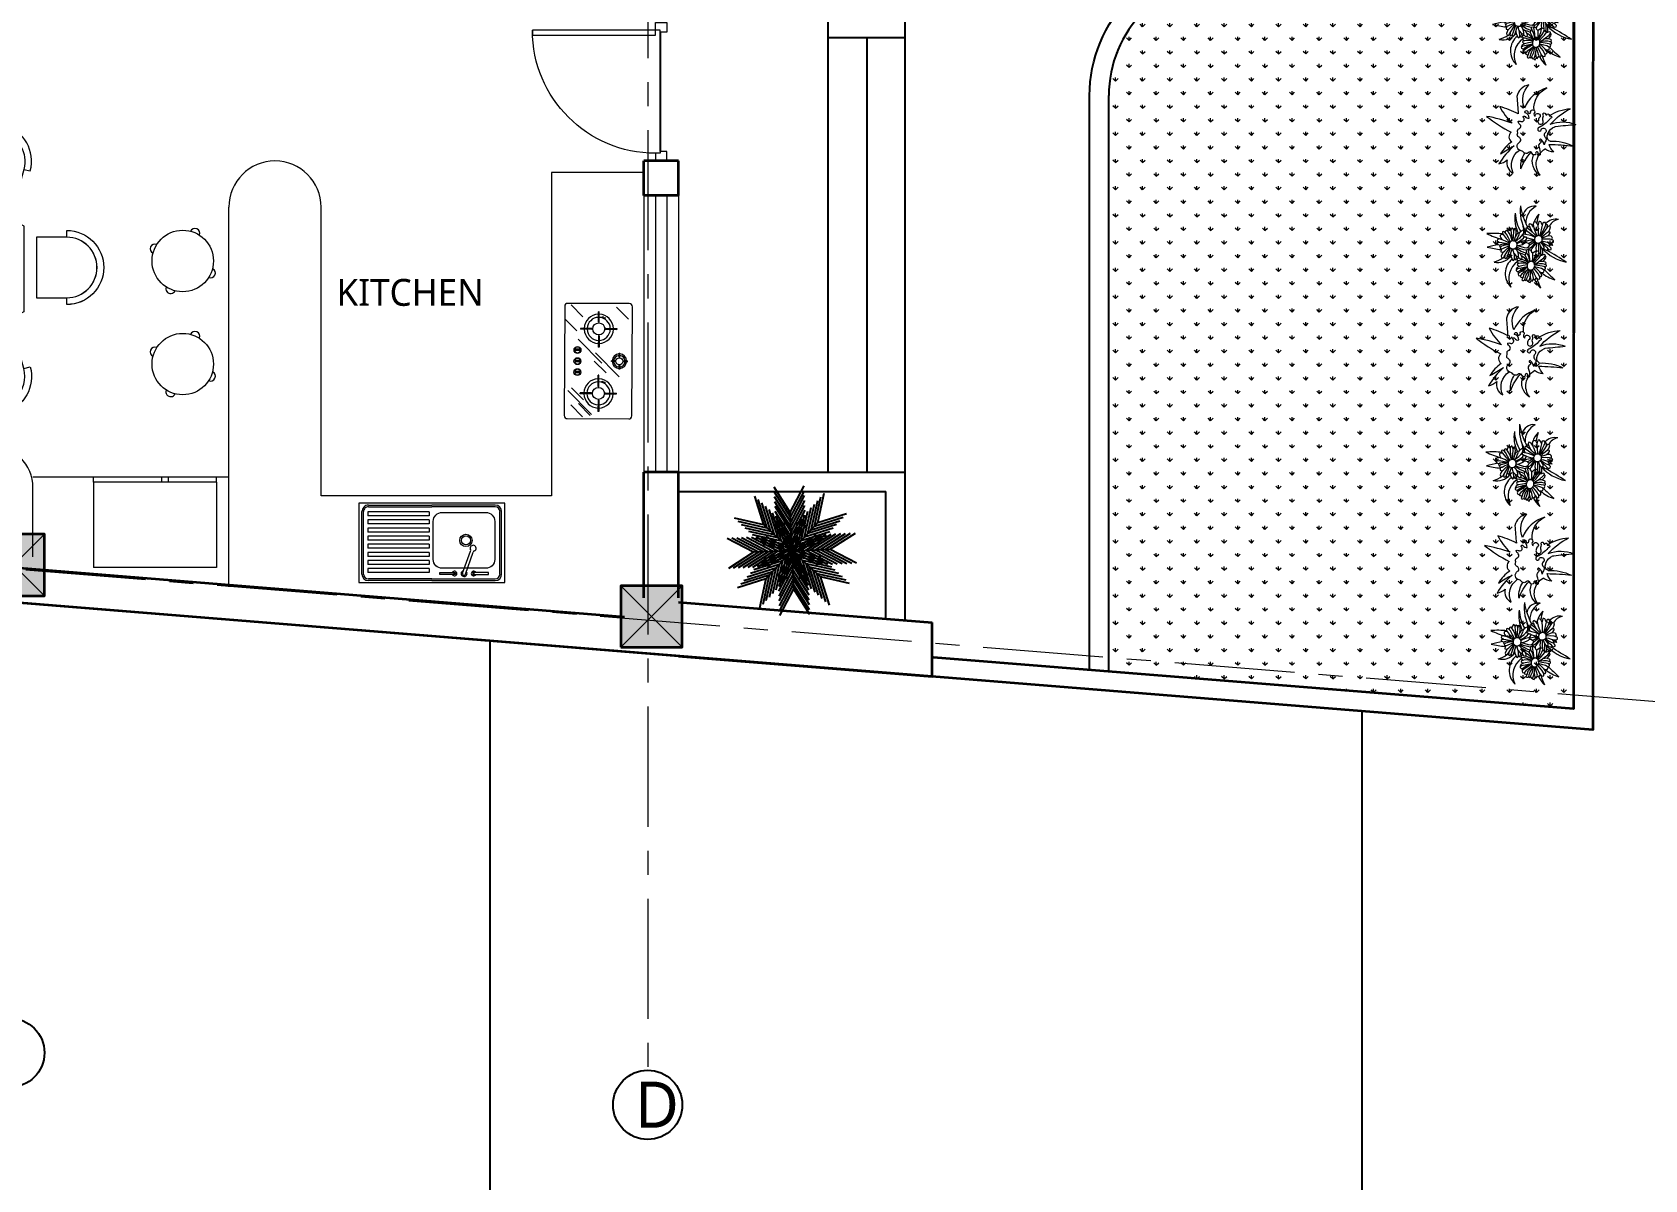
# Model space of a CAD drawing. Header units: inches. Extents: x 17146 to 31738, y -8920 to -2452.
# Drawn here: x 21432.7 to 21852.4, y -6892.7 to -6594 of the extents above; entities that cross this region are included whole.
import ezdxf

# ---------------------------------------------------------------- set-up
doc = ezdxf.new("R2010")
doc.units = ezdxf.units.IN
doc.header["$LTSCALE"] = 25
doc.header["$MEASUREMENT"] = 0
doc.linetypes.add('CENTER', pattern=[2, 1.25, -0.25, 0.25, -0.25])
doc.layers.get('Defpoints').update_dxf_attribs({"color": 251})
for name, color, linetype in [('ARBOL', 74, 'Continuous'), ('Text-external', 7, 'Continuous'), ('Text-internal', 7, 'Continuous')]:
    doc.layers.add(name, color=color, linetype=linetype)
for name, color, linetype, lineweight in [('Center line', 252, 'CENTER', 20), ('Column', 130, 'Continuous', 35), ('Dim-external', 151, 'Continuous', 9), ('Door-window', 40, 'Continuous', 15), ('Furniture', 125, 'Continuous', 20), ('Hatch', 253, 'Continuous', 13), ('plants', 105, 'Continuous', 18), ('sill', 30, 'Continuous', 20), ('Stairs', 134, 'Continuous', 25), ('Wall-Section', 6, 'Continuous', 35)]:
    doc.layers.add(name, color=color, linetype=linetype, lineweight=lineweight)
doc.styles.add('ATTR', font='romans.shx', dxfattribs={"width": 0.8, "height": 2.1})
doc.styles.add('caption 1in-8ft', font='trebuc.ttf', dxfattribs={"height": 12})
doc.styles.add('int text 1in-8ft', font='trebuc.ttf', dxfattribs={"height": 7})

# ---------------------------------------------------------------- blocks, each defined once
blk = doc.blocks.new('*U34')
at = {"lineweight": 20}
for points in [[(2, 1.5), (2, 33.5), (3.25, 33.47), (3.25, 1.5)], [(0, 1.5), (0, -1.5), (2.5, -1.5), (2.5, 0.25), (2, 0.25), (2, 1.5)], [(36, 1.5), (36, -1.5), (33.5, -1.5), (33.5, 0.25), (34, 0.25), (34, 1.5)]]:
    blk.add_lwpolyline(points, close=True, dxfattribs=at)
at = {"lineweight": 13}
blk.add_arc((2, 1.5), 32, 360, 90, dxfattribs=at)
at = {"layer": 'Defpoints'}
blk.add_line((2.5, 0.25), (33.5, 0.25), dxfattribs=at)
blk = doc.blocks.new('col')
at = {"layer": 'Hatch'}
h = blk.add_hatch(color=256, dxfattribs=at)
h.dxf.hatch_style = 1
h.paths.add_polyline_path([(-8, -8), (8, -8), (8, 8), (-8, 8)])
at = {"layer": 'Column'}
blk.add_lwpolyline([(-8, -8), (8, -8), (8, 8), (-8, 8)], close=True, dxfattribs=at)
at = {"layer": 'Dim-external'}
for p, q in [((-8, 8), (8, -8)), ((8, 8), (-8, -8))]:
    blk.add_line(p, q, dxfattribs=at)
blk = doc.blocks.new('gridd')
at = {"layer": 'Dim-external'}
for p in [(341, -298.16), (507, -311.55)]:
    blk.add_blockref('col', p, dxfattribs=at)
blk = doc.blocks.new('Cooking_Range Glass2')
for p, q in [((-14.04, -4.13), (-10.95, -1.03)), ((-2.16, -9.49), (4.03, -3.3)), ((0.1, -1.17), (-0.1, -1.17)), ((2.08, -3.21), (2.08, -3.41)), ((8.5, -4), (8.3, -4)), ((-5.72, -14.03), (0.48, -7.84)), ((0.1, -5.38), (-0.1, -5.38)), ((-0.03, -9.85), (3.06, -6.75)), ((-12.87, -8.61), (-12.87, -8.81)), ((-3.64, -8.61), (-3.64, -8.81)), ((3.64, -8.61), (3.64, -8.81)), ((7.7, -16.71), (13.9, -10.52)), ((11.02, -13.91), (14.12, -10.82)), ((13.07, -8.61), (13.07, -8.81)), ((-14.6, -15.96), (-11.5, -12.87)), ((-10.96, -17.54), (-7.87, -14.44)), ((6.99, -15.69), (10.09, -12.59)), ((8.5, -13.45), (8.3, -13.45)), ((11.45, -15.92), (14.55, -12.83))]:
    blk.add_line(p, q)
at = {"ltscale": 0.18}
for p, q in [((-8.5, -4), (-8.3, -4)), ((-8.5, -6.91), (-8.5, -4)), ((-8.3, -6.91), (-8.3, -4)), ((-1.09, -3.21), (-2.11, -3.21)), ((-2.11, -3.41), (-2.11, -3.21)), ((-1.09, -3.41), (-2.11, -3.41)), ((-0.1, -2.21), (-0.1, -1.17)), ((0.1, -2.21), (0.1, -1.17)), ((1.09, -3.21), (2.08, -3.21)), ((1.09, -3.41), (2.08, -3.41)), ((8.3, -6.91), (8.3, -4)), ((8.5, -6.91), (8.5, -4)), ((-0.1, -4.4), (-0.1, -5.38)), ((0.1, -4.4), (0.1, -5.38)), ((-10.19, -8.61), (-12.87, -8.61)), ((-10.19, -8.81), (-12.87, -8.81)), ((-8.5, -10.51), (-8.5, -13.45)), ((-8.3, -10.51), (-8.3, -13.45)), ((-6.6, -8.61), (-3.64, -8.61)), ((-6.6, -8.81), (-3.64, -8.81)), ((6.6, -8.61), (3.64, -8.61)), ((6.6, -8.81), (3.64, -8.81)), ((8.3, -10.51), (8.3, -13.45)), ((8.5, -10.51), (8.5, -13.45)), ((10.19, -8.61), (13.07, -8.61)), ((10.19, -8.81), (13.07, -8.81)), ((-8.5, -13.45), (-8.3, -13.45)), ((-3.05, -13.61), (-3.05, -14.84)), ((-2.73, -13.61), (-2.73, -14.84)), ((-0.12, -13.61), (-0.12, -14.84)), ((0.2, -13.61), (0.2, -14.84)), ((2.73, -13.61), (2.73, -14.84)), ((3.05, -13.61), (3.05, -14.84))]:
    blk.add_line(p, q, dxfattribs=at)
blk.add_lwpolyline([(-14.2, -17.6), (14.2, -17.6, 0.414214), (15, -16.8), (15, -0.8, 0.414214), (14.2, 0), (-14.2, 0, 0.414214), (-15, -0.8), (-15, -16.8, 0.414214)], format="xyb", close=True)
for centre in [(-1.16, -2.15), (-11.43, -7.67), (-11.21, -7.14), (5.36, -7.7), (5.58, -7.17)]:
    blk.add_circle(centre, 0.149)
for centre, radius in [((0, -3.31), 0.895), ((-8.4, -8.71), 1.56), ((8.4, -8.71), 1.56), ((-2.89, -14.22), 0.9), ((0.04, -14.22), 0.9), ((2.89, -14.22), 0.9)]:
    blk.add_circle(centre, radius, dxfattribs=at)
for centre, radius, start, end in [((0, -3.31), 1.89, 93.0255, 176.9745), ((0, -3.31), 1.89, 183.0255, 266.9745), ((0, -3.31), 1.49, 93.8363, 176.1637), ((0, -3.31), 1.49, 183.8363, 266.1637), ((-1.13, -3.31), 0.105, 287.6318, 72.3682), ((0, -2.2), 0.101, 187.9505, 352.0495), ((0, -3.31), 1.89, 3.0255, 86.9745), ((0, -3.31), 1.49, 3.8363, 86.1637), ((0, -3.31), 1.49, 273.8363, 356.1637), ((0, -3.31), 1.89, 273.0255, 356.9745), ((1.11, -3.31), 0.101, 97.2236, 262.7764), ((-8.4, -8.71), 3.8, 91.5918, 178.4082), ((-8.4, -8.71), 3, 91.9102, 178.0898), ((-8.4, -6.9), 0.101, 186.7354, 353.2646), ((-8.4, -8.71), 3, 1.9102, 88.0898), ((-8.4, -8.71), 3.8, 1.5918, 88.4082), ((0, -4.4), 0.1, 358.3317, 181.6683), ((8.4, -8.71), 3.8, 91.5918, 178.4082), ((8.4, -8.71), 3, 91.9102, 178.0898), ((8.4, -6.91), 0.1, 183.9579, 356.0421), ((8.4, -8.71), 3.8, 1.5918, 88.4082), ((8.4, -8.71), 3, 1.9102, 88.0898), ((-8.4, -8.71), 3.8, 181.5918, 268.4082), ((-8.4, -8.71), 3, 181.9102, 268.0898), ((-10.23, -8.71), 0.106, 288.751, 71.249), ((-8.4, -8.71), 3, 271.9102, 358.0898), ((-8.4, -8.71), 3.8, 271.5918, 358.4082), ((-6.56, -8.71), 0.107, 110.5507, 249.4493), ((8.4, -8.71), 3.8, 181.5918, 268.4082), ((8.4, -8.71), 3, 181.9102, 268.0898), ((6.57, -8.71), 0.105, 288.412, 71.588), ((8.4, -10.54), 0.105, 17.9418, 162.0582), ((8.4, -8.71), 3, 271.9102, 358.0898), ((8.4, -8.71), 3.8, 271.5918, 358.4082), ((10.22, -8.71), 0.103, 104.2945, 255.7055), ((-2.89, -14.22), 0.74, 111.3237, 248.6763), ((-3.13, -13.61), 0.08, 0, 111.3237), ((-3.13, -14.84), 0.08, 248.6763, 0), ((-2.65, -13.61), 0.08, 68.6763, 180), ((-2.65, -14.84), 0.08, 180, 291.3237), ((-2.89, -14.22), 0.74, 291.3237, 68.6763), ((0.04, -14.22), 0.74, 111.3237, 248.6763), ((-0.2, -13.61), 0.08, 0, 111.3237), ((-0.2, -14.84), 0.08, 248.6763, 0), ((0.28, -13.61), 0.08, 68.6763, 180), ((0.28, -14.84), 0.08, 180, 291.3237), ((0.04, -14.22), 0.74, 291.3237, 68.6763), ((2.89, -14.22), 0.74, 111.3237, 248.6763), ((2.65, -13.61), 0.08, 0, 111.3237), ((2.65, -14.84), 0.08, 248.6763, 0), ((3.13, -13.61), 0.08, 68.6763, 180), ((3.13, -14.84), 0.08, 180, 291.3237), ((2.89, -14.22), 0.74, 291.3237, 68.6763)]:
    blk.add_arc(centre, radius, start, end, dxfattribs=at)
blk.add_arc((-8.4, -10.55), 0.108, 21.7885, 158.2115)
blk = doc.blocks.new('36 REFRIG.')
for p, q in [((-180, -250), (-180, 0)), ((-180, 0), (180, 0)), ((180, -250), (180, 0)), ((-180, -250), (180, -250)), ((-180, -250), (-180, -265)), ((-180, -265), (-40, -265)), ((-40, -250), (-40, -265)), ((-20, -250), (-20, -265)), ((-20, -265), (180, -265)), ((180, -250), (180, -265))]:
    blk.add_line(p, q)
blk = doc.blocks.new('Bar Stool 2')
blk.add_circle((0, 0), 8)
for centre, start, end in [((0.00382, 7.89663), 0, 180), ((-7.89663, 0.00381), 90, 270), ((7.89663, -0.00382), 270, 90), ((-0.00382, -7.89663), 180, 0.000005)]:
    blk.add_arc(centre, 1.25, start, end)
at = {"style": 'ATTR', "width": 0.8, "flags": 9}
blk.add_attdef('ESTCODE', (0, 0), '', height=0.00366, dxfattribs=at)
blk = doc.blocks.new('Sink_Single bowl with drain board')
for p, q in [((-19, 0), (-19, -20.69)), ((19, 0), (-19, 0)), ((19, -20.69), (19, 0)), ((-18.18, -2.22), (-18.18, -18.47)), ((-17.75, -2.22), (-17.75, -18.47)), ((0, -0.53), (-16.49, -0.53)), ((0, -0.95), (-16.49, -0.95)), ((-8.8, -2.21), (-10.78, -7.92)), ((-7.99, -2.5), (-10.12, -8.15)), ((0, -0.53), (16.49, -0.53)), ((0, -0.95), (16.49, -0.95)), ((0.72, -2.59), (16.68, -2.59)), ((0.72, -3.65), (0.72, -2.59)), ((0.72, -3.65), (16.68, -3.65)), ((16.68, -3.65), (16.68, -2.59)), ((17.75, -2.22), (17.75, -18.47)), ((18.18, -2.22), (18.18, -18.47)), ((0.72, -4.71), (16.68, -4.71)), ((0.72, -5.76), (0.72, -4.71)), ((0.72, -5.76), (16.68, -5.76)), ((0.72, -6.82), (16.68, -6.82)), ((0.72, -7.87), (0.72, -6.82)), ((0.72, -7.87), (16.68, -7.87)), ((16.68, -5.76), (16.68, -4.71)), ((16.68, -7.87), (16.68, -6.82)), ((0.72, -8.93), (16.68, -8.93)), ((0.72, -9.98), (0.72, -8.93)), ((0.72, -9.98), (16.68, -9.98)), ((0.72, -11.04), (16.68, -11.04)), ((0.72, -12.09), (0.72, -11.04)), ((0.72, -12.09), (16.68, -12.09)), ((16.68, -9.98), (16.68, -8.93)), ((16.68, -12.09), (16.68, -11.04)), ((0.72, -13.15), (16.68, -13.15)), ((0.72, -14.21), (0.72, -13.15)), ((0.72, -14.21), (16.68, -14.21)), ((0.72, -15.26), (16.68, -15.26)), ((0.72, -16.32), (0.72, -15.26)), ((0.72, -16.32), (16.68, -16.32)), ((16.68, -14.21), (16.68, -13.15)), ((16.68, -16.32), (16.68, -15.26)), ((-19, -20.69), (19, -20.69)), ((-16.49, -19.74), (0, -19.74)), ((-16.49, -20.16), (0, -20.16)), ((16.49, -19.74), (0, -19.74)), ((16.49, -20.16), (0, -20.16)), ((0.72, -18.43), (0.72, -17.37)), ((0.72, -17.37), (16.68, -17.37)), ((0.72, -18.43), (16.68, -18.43)), ((16.68, -18.43), (16.68, -17.37))]:
    blk.add_line(p, q)
blk.add_lwpolyline([(-14.07, -3.72), (-2.72, -3.72, -0.414214), (-0.4, -6.04), (-0.4, -15.93, -0.414214), (-2.72, -18.25), (-14.07, -18.25, -0.414214), (-16.4, -15.93), (-16.4, -6.04, -0.414214)], format="xyb", close=True)
for points in [[(-10.68, -2.11), (-14.72, -2.11), (-14.72, -2.6), (-10.68, -2.6)], [(-6.12, -2.11), (-2.08, -2.11), (-2.08, -2.6), (-6.12, -2.6)]]:
    blk.add_lwpolyline(points, close=True)
for centre, radius in [((-10.89, -2.36), 0.0942), ((-5.9, -2.36), 0.0942), ((-8.9, -10.99), 1.6), ((-8.9, -10.99), 1.16)]:
    blk.add_circle(centre, radius)
for centre, radius, start, end in [((-16.49, -2.22), 1.69, 90, 180), ((-16.49, -2.22), 1.27, 90, 180), ((-10.89, -2.36), 0.622, 203.3286, 156.6714), ((-8.4, -2.36), 0.768, 284.162, 216.0504), ((-8.4, -2.36), 0.43, 340.1062, 160.1062), ((-5.9, -2.36), 0.622, 23.3286, 336.6714), ((16.49, -2.22), 1.69, 0, 90), ((16.49, -2.22), 1.27, 0, 90), ((-10.78, -8.96), 0.762, 114.2391, 26.9345), ((-11.32, -7.74), 0.576, 294.2391, 340.8889), ((-9.58, -8.35), 0.576, 159.3234, 206.9345), ((-16.49, -18.47), 1.69, 180, 270), ((-16.49, -18.47), 1.27, 180, 270), ((16.49, -18.47), 1.69, 270, 0), ((16.49, -18.47), 1.27, 270, 0)]:
    blk.add_arc(centre, radius, start, end)
blk = doc.blocks.new('8 Person Rec 02')
for p, q in [((298, 2221), (-316, 2221)), ((-292, 527), (274, 527))]:
    blk.add_line(p, q)
for points in [[(200, 2498), (245, 2498, 1), (-245, 2498), (-200, 2498)], [(-665, 2254), (-651, 2297, 1), (-798, 1830), (-785, 1872)], [(646, 2254), (633, 2297, -1), (780, 1830), (766, 1872)], [(-805, 1577), (-805, 1621, 1), (-805, 1132), (-805, 1176)], [(787, 1577), (787, 1621, -1), (787, 1132), (787, 1176)], [(-668, 529), (-656, 486, -1), (-786, 958), (-774, 915)], [(649, 529), (638, 486, 1), (768, 958), (756, 915)], [(200, 245), (245, 245, -1), (-245, 245), (-200, 245)]]:
    blk.add_lwpolyline(points, format="xyb")
for points in [[(-200, 2498, -1), (200, 2498), (200, 2298), (-200, 2298)], [(-665, 2254, 1), (-785, 1872), (-594, 1812), (-474, 2194)], [(646, 2254, -1), (766, 1872), (575, 1812), (455, 2194)], [(-805, 1176), (-605, 1176), (-605, 1577), (-805, 1577, 1)], [(787, 1176), (587, 1176), (587, 1577), (787, 1577, -1)], [(-668, 529), (-475, 582), (-581, 968), (-774, 915, 1)], [(649, 529), (456, 582), (563, 968), (756, 915, -1)], [(-200, 245, 1), (200, 245), (200, 445), (-200, 445)]]:
    blk.add_lwpolyline(points, format="xyb", close=True)
for centre, start, end in [((1543, 1400), 156.1737, 205.4598), ((-1561, 1400), 334.5402, 23.8263)]:
    blk.add_arc(centre, 2032, start, end)
blk = doc.blocks.new('grid')
at = {"layer": 'Center line'}
for p, q in [((506, 115), (506, -429.63)), ((774, -334.17), (-175, -257.62))]:
    blk.add_line(p, q, dxfattribs=at)
at = {"layer": 'Text-external'}
for centre in [(340, -425.08), (506, -438.63)]:
    blk.add_circle(centre, 9, dxfattribs=at)
at = {"layer": 'Text-external', "insert": (502.71, -432.61), "char_height": 12, "width": 130.1671, "attachment_point": 1, "style": 'caption 1in-8ft'}
blk.add_mtext('D', dxfattribs=at)
blk = doc.blocks.new('iuhuiff')
at = {"layer": 'ARBOL', "color": 60}
for p, q in [((6020.29, -6224.88, 1654.08), (6016.11, -6218.3, 1654.08)), ((6013.38, -6228.09, 1654.08), (6011.04, -6220.65, 1654.08)), ((6014.31, -6228.95, 1654.08), (6011.98, -6221.51, 1654.08)), ((6015.24, -6229.8, 1654.08), (6012.91, -6222.37, 1654.08)), ((6016.17, -6230.66, 1654.08), (6013.84, -6223.22, 1654.08)), ((6020.35, -6226.14, 1654.08), (6016.17, -6219.56, 1654.08)), ((6020.4, -6227.41, 1654.08), (6016.22, -6220.83, 1654.08)), ((6020.45, -6228.67, 1654.08), (6016.27, -6222.09, 1654.08)), ((6020.5, -6229.94, 1654.08), (6016.33, -6223.36, 1654.08)), ((6013.38, -6228.09, 1654.08), (6005.77, -6226.39, 1654.08)), ((6014.31, -6228.95, 1654.08), (6006.7, -6227.25, 1654.08)), ((6017.11, -6231.52, 1654.08), (6014.77, -6224.08, 1654.08)), ((6010.76, -6235.25, 1654.08), (6003.85, -6231.64, 1654.08)), ((6012.02, -6235.2, 1654.08), (6005.11, -6231.59, 1654.08)), ((6013.29, -6235.14, 1654.08), (6006.38, -6231.53, 1654.08)), ((6015.24, -6229.8, 1654.08), (6007.63, -6228.1, 1654.08)), ((6014.55, -6235.09, 1654.08), (6007.64, -6231.48, 1654.08)), ((6016.17, -6230.66, 1654.08), (6008.57, -6228.96, 1654.08)), ((6015.82, -6235.04, 1654.08), (6008.91, -6231.43, 1654.08)), ((6017.11, -6231.52, 1654.08), (6009.5, -6229.82, 1654.08)), ((6018.04, -6232.37, 1654.08), (6010.43, -6230.67, 1654.08)), ((6010.76, -6235.25, 1654.08), (6004.18, -6239.43, 1654.08)), ((6012.02, -6235.2, 1654.08), (6005.44, -6239.37, 1654.08)), ((6013.29, -6235.14, 1654.08), (6006.71, -6239.32, 1654.08))]:
    blk.add_line(p, q, dxfattribs=at)
at = {"layer": 'ARBOL', "color": 62}
for p, q in [((6020.29, -6224.88, 1654.08), (6023.9, -6217.97, 1654.08)), ((6020.35, -6226.14, 1654.08), (6023.96, -6219.23, 1654.08)), ((6020.4, -6227.41, 1654.08), (6024.01, -6220.5, 1654.08)), ((6020.45, -6228.67, 1654.08), (6024.06, -6221.77, 1654.08)), ((6020.5, -6229.94, 1654.08), (6024.11, -6223.03, 1654.08)), ((6024.88, -6230.29, 1654.08), (6026.58, -6222.69, 1654.08)), ((6025.74, -6229.36, 1654.08), (6027.44, -6221.75, 1654.08)), ((6026.6, -6228.43, 1654.08), (6028.29, -6220.82, 1654.08)), ((6027.45, -6227.5, 1654.08), (6029.15, -6219.89, 1654.08)), ((6018.04, -6232.37, 1654.08), (6015.71, -6224.94, 1654.08)), ((6020.56, -6231.2, 1654.08), (6016.38, -6224.62, 1654.08)), ((6020.61, -6232.47, 1654.08), (6016.43, -6225.89, 1654.08)), ((6020.66, -6233.73, 1654.08), (6016.49, -6227.15, 1654.08)), ((6018.97, -6233.23, 1654.08), (6016.64, -6225.79, 1654.08)), ((6019.9, -6234.09, 1654.08), (6017.57, -6226.65, 1654.08)), ((6020.83, -6234.94, 1654.08), (6018.5, -6227.51, 1654.08)), ((6020.56, -6231.2, 1654.08), (6024.17, -6224.3, 1654.08)), ((6020.6, -6234.95, 1654.08), (6022.3, -6227.35, 1654.08)), ((6020.61, -6232.47, 1654.08), (6024.22, -6225.56, 1654.08)), ((6022.31, -6233.09, 1654.08), (6024.01, -6225.48, 1654.08)), ((6023.17, -6232.16, 1654.08), (6024.87, -6224.55, 1654.08)), ((6024.02, -6231.23, 1654.08), (6025.72, -6223.62, 1654.08)), ((6017.08, -6234.98, 1654.08), (6010.18, -6231.37, 1654.08)), ((6018.97, -6233.23, 1654.08), (6011.36, -6231.53, 1654.08)), ((6018.35, -6234.93, 1654.08), (6011.44, -6231.32, 1654.08)), ((6019.61, -6234.88, 1654.08), (6012.71, -6231.27, 1654.08)), ((6020.88, -6234.82, 1654.08), (6013.97, -6231.21, 1654.08)), ((6020.72, -6235, 1654.08), (6016.54, -6228.42, 1654.08)), ((6014.55, -6235.09, 1654.08), (6007.97, -6239.27, 1654.08)), ((6015.82, -6235.04, 1654.08), (6009.24, -6239.21, 1654.08)), ((6017.08, -6234.98, 1654.08), (6010.5, -6239.16, 1654.08)), ((6018.35, -6234.93, 1654.08), (6011.77, -6239.11, 1654.08)), ((6019.9, -6234.09, 1654.08), (6012.3, -6232.39, 1654.08)), ((6019.97, -6235.64, 1654.08), (6012.53, -6237.97, 1654.08)), ((6019.61, -6234.88, 1654.08), (6013.03, -6239.05, 1654.08)), ((6020.83, -6234.94, 1654.08), (6013.23, -6233.25, 1654.08)), ((6020.82, -6234.71, 1654.08), (6013.39, -6237.04, 1654.08)), ((6016.54, -6239.37, 1654.08), (6009.1, -6241.7, 1654.08)), ((6017.4, -6238.44, 1654.08), (6009.96, -6240.77, 1654.08)), ((6018.25, -6237.5, 1654.08), (6010.82, -6239.84, 1654.08)), ((6019.11, -6236.57, 1654.08), (6011.67, -6238.9, 1654.08)), ((6013.97, -6242.16, 1654.08), (6006.53, -6244.5, 1654.08)), ((6014.83, -6241.23, 1654.08), (6007.39, -6243.56, 1654.08)), ((6015.68, -6240.3, 1654.08), (6008.24, -6242.63, 1654.08))]:
    blk.add_line(p, q, dxfattribs=at)
at = {"layer": 'ARBOL', "color": 32}
for q in [(6020.29, -6224.88, 1654.08), (6027.45, -6227.5, 1654.08), (6013.38, -6228.09, 1654.08), (6010.76, -6235.25, 1654.08), (6013.97, -6242.16, 1654.08), (6030.66, -6234.41, 1654.08), (6021.13, -6244.78, 1654.08), (6028.04, -6241.57, 1654.08)]:
    blk.add_line((6020.71, -6234.83, 1654.08), q, dxfattribs=at)
at = {"layer": 'ARBOL', "color": 64}
for p, q in [((6020.66, -6233.73, 1654.08), (6024.27, -6226.83, 1654.08)), ((6021.45, -6234.02, 1654.08), (6023.15, -6226.42, 1654.08)), ((6025.74, -6229.36, 1654.08), (6033.18, -6227.03, 1654.08)), ((6026.6, -6228.43, 1654.08), (6034.03, -6226.1, 1654.08)), ((6027.45, -6227.5, 1654.08), (6034.89, -6225.17, 1654.08)), ((6020.54, -6234.84, 1654.08), (6027.12, -6230.66, 1654.08)), ((6020.72, -6235, 1654.08), (6024.33, -6228.09, 1654.08)), ((6021.45, -6234.02, 1654.08), (6028.89, -6231.69, 1654.08)), ((6021.81, -6234.78, 1654.08), (6028.39, -6230.61, 1654.08)), ((6022.31, -6233.09, 1654.08), (6029.75, -6230.76, 1654.08)), ((6023.07, -6234.73, 1654.08), (6029.65, -6230.55, 1654.08)), ((6023.17, -6232.16, 1654.08), (6030.6, -6229.83, 1654.08)), ((6024.02, -6231.23, 1654.08), (6031.46, -6228.89, 1654.08)), ((6024.88, -6230.29, 1654.08), (6032.32, -6227.96, 1654.08)), ((6020.88, -6234.82, 1654.08), (6014.3, -6239, 1654.08)), ((6020.7, -6234.66, 1654.08), (6017.09, -6241.57, 1654.08)), ((6020.76, -6235.93, 1654.08), (6017.15, -6242.84, 1654.08)), ((6019.97, -6235.64, 1654.08), (6018.27, -6243.25, 1654.08)), ((6020.82, -6234.71, 1654.08), (6019.12, -6242.31, 1654.08)), ((6020.6, -6234.95, 1654.08), (6028.03, -6232.62, 1654.08)), ((6020.76, -6235.93, 1654.08), (6024.93, -6242.51, 1654.08)), ((6016.54, -6239.37, 1654.08), (6014.84, -6246.97, 1654.08)), ((6017.4, -6238.44, 1654.08), (6015.7, -6246.04, 1654.08)), ((6018.25, -6237.5, 1654.08), (6016.55, -6245.11, 1654.08)), ((6020.81, -6237.19, 1654.08), (6017.2, -6244.1, 1654.08)), ((6020.86, -6238.46, 1654.08), (6017.25, -6245.37, 1654.08)), ((6020.92, -6239.72, 1654.08), (6017.31, -6246.63, 1654.08)), ((6019.11, -6236.57, 1654.08), (6017.41, -6244.18, 1654.08)), ((6013.97, -6242.16, 1654.08), (6012.27, -6249.77, 1654.08)), ((6014.83, -6241.23, 1654.08), (6013.13, -6248.84, 1654.08)), ((6015.68, -6240.3, 1654.08), (6013.98, -6247.91, 1654.08)), ((6020.97, -6240.99, 1654.08), (6017.36, -6247.9, 1654.08)), ((6021.02, -6242.25, 1654.08), (6017.41, -6249.16, 1654.08)), ((6021.08, -6243.52, 1654.08), (6017.47, -6250.43, 1654.08)), ((6021.13, -6244.78, 1654.08), (6017.52, -6251.69, 1654.08))]:
    blk.add_line(p, q, dxfattribs=at)
at = {"layer": 'ARBOL', "color": 68}
for p, q in [((6024.34, -6234.68, 1654.08), (6030.92, -6230.5, 1654.08)), ((6025.6, -6234.63, 1654.08), (6032.18, -6230.45, 1654.08)), ((6026.87, -6234.57, 1654.08), (6033.45, -6230.39, 1654.08)), ((6028.13, -6234.52, 1654.08), (6034.71, -6230.34, 1654.08)), ((6029.4, -6234.47, 1654.08), (6035.98, -6230.29, 1654.08)), ((6030.66, -6234.41, 1654.08), (6037.24, -6230.24, 1654.08)), ((6023.07, -6234.73, 1654.08), (6029.98, -6238.34, 1654.08)), ((6024.34, -6234.68, 1654.08), (6031.25, -6238.29, 1654.08)), ((6025.6, -6234.63, 1654.08), (6032.51, -6238.24, 1654.08)), ((6026.87, -6234.57, 1654.08), (6033.78, -6238.18, 1654.08)), ((6028.13, -6234.52, 1654.08), (6035.04, -6238.13, 1654.08)), ((6029.4, -6234.47, 1654.08), (6036.31, -6238.08, 1654.08)), ((6030.66, -6234.41, 1654.08), (6037.57, -6238.02, 1654.08)), ((6022.45, -6236.43, 1654.08), (6030.06, -6238.13, 1654.08)), ((6023.38, -6237.29, 1654.08), (6025.71, -6244.73, 1654.08)), ((6023.38, -6237.29, 1654.08), (6030.99, -6238.99, 1654.08)), ((6024.32, -6238.14, 1654.08), (6026.65, -6245.58, 1654.08)), ((6024.32, -6238.14, 1654.08), (6031.92, -6239.84, 1654.08)), ((6025.25, -6239, 1654.08), (6032.85, -6240.7, 1654.08)), ((6025.25, -6239, 1654.08), (6027.58, -6246.44, 1654.08)), ((6026.18, -6239.86, 1654.08), (6033.79, -6241.56, 1654.08)), ((6026.18, -6239.86, 1654.08), (6028.51, -6247.3, 1654.08)), ((6027.11, -6240.72, 1654.08), (6034.72, -6242.42, 1654.08)), ((6027.11, -6240.72, 1654.08), (6029.44, -6248.15, 1654.08)), ((6028.04, -6241.57, 1654.08), (6035.65, -6243.27, 1654.08)), ((6028.04, -6241.57, 1654.08), (6030.38, -6249.01, 1654.08))]:
    blk.add_line(p, q, dxfattribs=at)
at = {"layer": 'ARBOL', "color": 66}
for p, q in [((6020.54, -6234.84, 1654.08), (6027.45, -6238.45, 1654.08)), ((6020.59, -6234.72, 1654.08), (6022.92, -6242.15, 1654.08)), ((6020.59, -6234.72, 1654.08), (6028.19, -6236.42, 1654.08)), ((6020.7, -6234.66, 1654.08), (6024.88, -6241.24, 1654.08)), ((6021.52, -6235.57, 1654.08), (6023.85, -6243.01, 1654.08)), ((6021.52, -6235.57, 1654.08), (6029.13, -6237.27, 1654.08)), ((6021.81, -6234.78, 1654.08), (6028.71, -6238.39, 1654.08)), ((6020.81, -6237.19, 1654.08), (6024.99, -6243.77, 1654.08)), ((6020.86, -6238.46, 1654.08), (6025.04, -6245.04, 1654.08)), ((6020.92, -6239.72, 1654.08), (6025.09, -6246.3, 1654.08)), ((6022.45, -6236.43, 1654.08), (6024.78, -6243.87, 1654.08)), ((6020.97, -6240.99, 1654.08), (6025.15, -6247.57, 1654.08)), ((6021.02, -6242.25, 1654.08), (6025.2, -6248.83, 1654.08)), ((6021.08, -6243.52, 1654.08), (6025.25, -6250.1, 1654.08)), ((6021.13, -6244.78, 1654.08), (6025.31, -6251.36, 1654.08))]:
    blk.add_line(p, q, dxfattribs=at)
blk = doc.blocks.new('D00133C')
at = {"color": 240}
for points in [[(-0.117, 0.251), (-0.138, 0.253), (-0.148, 0.244), (-0.144, 0.228), (-0.111, 0.216), (-0.019, 0.193)], [(-0.133, 0.224), (-0.143, 0.218), (-0.147, 0.208)], [(-0.076, 0.275), (-0.104, 0.288), (-0.126, 0.294), (-0.138, 0.289), (-0.143, 0.277), (-0.14, 0.265), (-0.126, 0.256), (-0.048, 0.217), (-0.015, 0.198)], [(-0.142, 0.202), (-0.139, 0.2), (-0.128, 0.194), (-0.028, 0.17)], [(-0.035, 0.288), (-0.046, 0.301), (-0.073, 0.3), (-0.076, 0.287), (-0.078, 0.277), (-0.059, 0.257), (-0.003, 0.207)], [(0.017, 0.212), (0.007, 0.257), (-0.007, 0.298), (-0.021, 0.311), (-0.03, 0.313), (-0.037, 0.299), (-0.033, 0.281), (-0.02, 0.259), (0.005, 0.21)], [(0.024, 0.212), (0.02, 0.268), (0.012, 0.298), (0.008, 0.311), (-0.005, 0.324), (-0.013, 0.319), (-0.017, 0.309), (-0.017, 0.308)], [(0.025, 0.212), (0.035, 0.321), (0.03, 0.342), (0.022, 0.353), (0.014, 0.353), (0.011, 0.344), (0.002, 0.317)], [(0.035, 0.21), (0.057, 0.257), (0.069, 0.298), (0.076, 0.326), (0.074, 0.341), (0.066, 0.353), (0.051, 0.356), (0.042, 0.34), (0.033, 0.329)], [(0.054, 0.197), (0.098, 0.226), (0.14, 0.254), (0.163, 0.277), (0.167, 0.29), (0.161, 0.302), (0.144, 0.301), (0.13, 0.29), (0.088, 0.251), (0.046, 0.204)], [(0.065, 0.179), (0.12, 0.201), (0.152, 0.223), (0.182, 0.246), (0.183, 0.261), (0.174, 0.268), (0.154, 0.268)], [(0.066, 0.175), (0.107, 0.185), (0.153, 0.196), (0.194, 0.202), (0.211, 0.207), (0.217, 0.226), (0.209, 0.229), (0.194, 0.237), (0.172, 0.238)], [(0.067, 0.166), (0.122, 0.168), (0.178, 0.169), (0.205, 0.175), (0.216, 0.187), (0.213, 0.196), (0.198, 0.203)], [(0.127, 0.287), (0.129, 0.297), (0.128, 0.315), (0.119, 0.324), (0.104, 0.324), (0.089, 0.315), (0.07, 0.302)], [(-0.248, -0.038), (-0.277, -0.015), (-0.304, 0), (-0.32, 0.011), (-0.348, 0.016), (-0.382, 0.026), (-0.387, 0.016), (-0.386, 0.004), (-0.379, -0.005)], [(-0.246, -0.036), (-0.287, 0.004), (-0.312, 0.033), (-0.338, 0.051), (-0.349, 0.044), (-0.352, 0.028), (-0.354, 0.018)], [(-0.231, -0.025), (-0.25, 0), (-0.282, 0.041), (-0.306, 0.072), (-0.32, 0.076), (-0.335, 0.069), (-0.338, 0.055), (-0.336, 0.05)], [(-0.225, -0.023), (-0.249, 0.024), (-0.279, 0.061), (-0.294, 0.08), (-0.305, 0.077), (-0.309, 0.072)], [(-0.223, -0.023), (-0.239, 0.029), (-0.258, 0.087), (-0.272, 0.105), (-0.282, 0.103), (-0.288, 0.084), (-0.29, 0.075)], [(-0.2, -0.022), (-0.213, 0.024), (-0.226, 0.073), (-0.245, 0.099), (-0.261, 0.103), (-0.267, 0.099)], [(-0.187, -0.025), (-0.183, 0.017), (-0.185, 0.056), (-0.193, 0.081), (-0.2, 0.092), (-0.209, 0.095), (-0.218, 0.089), (-0.225, 0.069)], [(-0.186, -0.026), (-0.173, 0.014), (-0.165, 0.046), (-0.159, 0.074), (-0.164, 0.093), (-0.173, 0.096), (-0.181, 0.09), (-0.191, 0.074)], [(-0.174, -0.032), (-0.154, 0.002), (-0.144, 0.035), (-0.139, 0.051)], [(-0.17, -0.035), (-0.148, -0.012), (-0.122, 0.016), (-0.105, 0.049), (-0.105, 0.052)], [(-0.084, 0.02), (-0.09, 0.016), (-0.128, -0.009), (-0.17, -0.035)], [(-0.148, 0.105), (-0.151, 0.103), (-0.163, 0.091)], [(-0.093, 0.185), (-0.116, 0.179), (-0.141, 0.164), (-0.155, 0.155), (-0.162, 0.143), (-0.156, 0.135), (-0.13, 0.134), (-0.095, 0.14), (-0.045, 0.158), (-0.028, 0.167)], [(-0.128, 0.135), (-0.149, 0.124), (-0.154, 0.113), (-0.146, 0.104), (-0.131, 0.106), (-0.106, 0.115)], [(-0.131, 0.078), (-0.133, 0.095), (-0.142, 0.104)], [(-0.131, 0.078), (-0.139, 0.067), (-0.14, 0.052), (-0.122, 0.045), (-0.106, 0.051), (-0.067, 0.078)], [(-0.108, 0.094), (-0.118, 0.091), (-0.131, 0.08)], [(-0.082, 0.145), (-0.104, 0.12), (-0.111, 0.104), (-0.107, 0.089), (-0.092, 0.091), (-0.066, 0.099), (-0.039, 0.116), (-0.02, 0.139)], [(-0.054, 0.107), (-0.066, 0.083), (-0.074, 0.053), (-0.085, 0.017), (-0.078, 0.007), (-0.061, 0.012)], [(-0.01, 0.128), (-0.028, 0.096), (-0.044, 0.064), (-0.055, 0.034), (-0.062, 0.009), (-0.052, -0.004), (-0.039, 0.003), (-0.036, 0.007)], [(-0.024, 0.006), (-0.035, 0.007), (-0.036, 0.007)], [(-0.001, 0.122), (-0.013, 0.09), (-0.022, 0.04), (-0.026, 0.011), (-0.013, -0.025)], [(0.017, 0.113), (0.007, 0.071), (-0.001, 0.033), (-0.001, -0.001), (0.015, -0.022), (0.03, -0.03), (0.044, -0.026), (0.052, -0.013), (0.059, 0.007), (0.058, 0.027)], [(0.016, 0.118), (0.022, 0.087), (0.035, 0.056), (0.051, 0.033), (0.066, 0.019), (0.073, 0.021), (0.077, 0.035), (0.068, 0.071), (0.051, 0.098), (0.036, 0.12)], [(0.049, 0.128), (0.066, 0.099), (0.082, 0.077), (0.108, 0.048), (0.128, 0.044), (0.133, 0.047)], [(0.062, 0.145), (0.089, 0.126), (0.121, 0.114), (0.149, 0.104), (0.162, 0.11), (0.161, 0.121), (0.149, 0.133), (0.118, 0.147), (0.09, 0.153), (0.066, 0.156)], [(0.062, 0.144), (0.086, 0.119), (0.107, 0.094), (0.152, 0.059), (0.175, 0.053), (0.197, 0.052), (0.201, 0.058), (0.198, 0.072), (0.191, 0.079), (0.175, 0.098), (0.158, 0.108)], [(0.077, 0.035), (0.095, 0.015), (0.113, 0.005), (0.119, 0.008)], [(0.082, 0.03), (0.078, 0.016), (0.09, -0.02), (0.101, -0.08)], [(0.129, -0.085), (0.144, -0.046), (0.15, -0.013), (0.156, 0.029), (0.156, 0.056), (0.149, 0.06), (0.14, 0.059), (0.134, 0.05), (0.118, 0.006), (0.114, -0.015), (0.108, -0.044), (0.105, -0.08)], [(0.122, 0.016), (0.122, 0.026), (0.12, 0.046)], [(0.129, 0.142), (0.169, 0.14), (0.193, 0.144), (0.201, 0.157), (0.194, 0.166), (0.188, 0.172)], [(0.136, 0.052), (0.135, 0.062), (0.136, 0.072)], [(0.146, -0.102), (0.167, -0.074), (0.204, -0.03), (0.225, 0.004), (0.233, 0.02), (0.229, 0.031), (0.221, 0.033), (0.212, 0.028), (0.2, 0.016), (0.183, -0.013), (0.162, -0.046), (0.137, -0.091)], [(0.203, 0.019), (0.201, 0.024), (0.194, 0.035), (0.18, 0.037), (0.169, 0.034), (0.156, 0.024)], [(0.245, -0.011), (0.25, 0.001), (0.249, 0.01), (0.237, 0.015), (0.23, 0.014)], [(-0.387, -0.054), (-0.403, -0.059), (-0.406, -0.072), (-0.389, -0.078), (-0.379, -0.082)], [(-0.377, -0.026), (-0.389, -0.035), (-0.396, -0.046), (-0.385, -0.056), (-0.364, -0.064), (-0.338, -0.069), (-0.285, -0.071), (-0.257, -0.07)], [(-0.254, -0.046), (-0.282, -0.034), (-0.315, -0.018), (-0.357, -0.007), (-0.379, -0.005), (-0.387, -0.013), (-0.378, -0.025), (-0.354, -0.035), (-0.319, -0.046), (-0.257, -0.055)], [(-0.331, -0.069), (-0.359, -0.074), (-0.383, -0.084), (-0.385, -0.094), (-0.371, -0.104), (-0.35, -0.108), (-0.312, -0.095), (-0.257, -0.071)], [(-0.355, -0.107), (-0.365, -0.114), (-0.365, -0.128), (-0.354, -0.136), (-0.336, -0.137)], [(-0.251, -0.085), (-0.298, -0.113), (-0.334, -0.136), (-0.354, -0.156), (-0.357, -0.169), (-0.351, -0.182), (-0.335, -0.181), (-0.319, -0.175), (-0.287, -0.153), (-0.245, -0.111), (-0.234, -0.101)], [(-0.323, -0.176), (-0.324, -0.183), (-0.323, -0.195), (-0.311, -0.202), (-0.294, -0.198), (-0.27, -0.176), (-0.247, -0.151), (-0.217, -0.108)], [(-0.271, -0.177), (-0.275, -0.196), (-0.273, -0.214), (-0.264, -0.222), (-0.25, -0.225), (-0.238, -0.214), (-0.229, -0.194), (-0.223, -0.159), (-0.215, -0.108)], [(-0.241, -0.216), (-0.239, -0.225), (-0.229, -0.238), (-0.217, -0.24), (-0.205, -0.23), (-0.202, -0.196), (-0.197, -0.147), (-0.195, -0.109)], [(-0.206, -0.231), (-0.2, -0.242), (-0.193, -0.247), (-0.183, -0.246), (-0.179, -0.231), (-0.174, -0.2), (-0.177, -0.166), (-0.187, -0.107)], [(-0.184, -0.106), (-0.166, -0.135), (-0.137, -0.17), (-0.101, -0.208), (-0.08, -0.223), (-0.065, -0.221), (-0.063, -0.208), (-0.072, -0.189), (-0.08, -0.168)], [(-0.178, -0.224), (-0.167, -0.239), (-0.157, -0.241), (-0.151, -0.232), (-0.148, -0.217), (-0.144, -0.196), (-0.147, -0.176), (-0.154, -0.149)], [(-0.172, -0.1), (-0.136, -0.13), (-0.104, -0.153), (-0.065, -0.177), (-0.065, -0.177)], [(-0.162, -0.091), (-0.131, -0.111), (-0.102, -0.128), (-0.078, -0.136), (-0.048, -0.145)], [(-0.159, -0.05), (-0.102, -0.03), (-0.075, -0.014), (-0.053, 0)], [(-0.158, -0.051), (-0.094, -0.04), (-0.032, -0.023), (-0.028, -0.021)], [(-0.156, -0.079), (-0.108, -0.079), (-0.055, -0.075), (-0.053, -0.074)], [(-0.156, -0.078), (-0.127, -0.095), (-0.08, -0.11), (-0.036, -0.115), (-0.022, -0.114)], [(-0.049, -0.165), (-0.064, -0.175), (-0.066, -0.184), (-0.054, -0.191), (-0.016, -0.188), (0.009, -0.18)], [(0.066, -0.129), (0.002, -0.135), (-0.034, -0.139), (-0.055, -0.148), (-0.064, -0.158), (-0.056, -0.164), (-0.037, -0.167), (0.011, -0.163), (0.024, -0.161)], [(-0.018, -0.052), (-0.038, -0.052), (-0.051, -0.063), (-0.054, -0.076), (-0.022, -0.113)], [(-0.051, -0.146), (-0.053, -0.143)], [(-0.018, -0.027), (-0.028, -0.021)], [(0.002, -0.105), (-0.021, -0.113), (-0.027, -0.123), (-0.027, -0.135), (-0.023, -0.138)], [(-0.001, -0.026), (-0.009, -0.024), (-0.021, -0.028), (-0.025, -0.046), (-0.004, -0.064), (0.048, -0.093), (0.07, -0.105)], [(-0.018, -0.137), (-0.017, -0.135)], [(0.068, -0.109), (0.039, -0.106), (-0.003, -0.105)], [(0.081, -0.16), (0.047, -0.202), (0.025, -0.228), (0.005, -0.249), (-0.002, -0.269), (0.005, -0.285), (0.02, -0.286), (0.032, -0.274), (0.042, -0.259)], [(0.006, -0.009), (-0.001, -0.017), (0, -0.033), (0.019, -0.058), (0.062, -0.087), (0.076, -0.096)], [(0.006, -0.105), (0.006, -0.105)], [(0.069, -0.141), (0.034, -0.153), (0.016, -0.167), (0.009, -0.18), (0.006, -0.195), (0.017, -0.202), (0.03, -0.202), (0.058, -0.18), (0.079, -0.157)], [(0.035, -0.028), (0.038, -0.033), (0.069, -0.068), (0.087, -0.085)], [(0.087, -0.165), (0.063, -0.204), (0.05, -0.234), (0.042, -0.258), (0.045, -0.266), (0.061, -0.266), (0.081, -0.249), (0.083, -0.247)], [(0.053, -0.009), (0.065, -0.032), (0.1, -0.081)], [(0.096, -0.17), (0.092, -0.2), (0.085, -0.234), (0.08, -0.262), (0.083, -0.291), (0.093, -0.305), (0.11, -0.303), (0.119, -0.289), (0.124, -0.266), (0.122, -0.224), (0.115, -0.172)], [(0.122, -0.275), (0.13, -0.288), (0.14, -0.29), (0.152, -0.283), (0.161, -0.272), (0.162, -0.251), (0.16, -0.234), (0.15, -0.215), (0.128, -0.169)], [(0.157, -0.229), (0.178, -0.249), (0.197, -0.259), (0.207, -0.258), (0.211, -0.247), (0.205, -0.232), (0.185, -0.21), (0.161, -0.186), (0.138, -0.163)], [(0.226, -0.067), (0.148, -0.105)], [(0.206, -0.236), (0.24, -0.251), (0.269, -0.256), (0.277, -0.249), (0.277, -0.235), (0.267, -0.221), (0.212, -0.19), (0.166, -0.163), (0.148, -0.151)], [(0.261, -0.218), (0.289, -0.218), (0.294, -0.205), (0.283, -0.194), (0.262, -0.188), (0.22, -0.172), (0.151, -0.145)], [(0.283, -0.158), (0.302, -0.148), (0.316, -0.136), (0.321, -0.126), (0.319, -0.115), (0.3, -0.11), (0.272, -0.105), (0.227, -0.113), (0.153, -0.121)], [(0.289, -0.2), (0.313, -0.191), (0.314, -0.175), (0.304, -0.162), (0.28, -0.157), (0.246, -0.153), (0.19, -0.146), (0.153, -0.136)], [(0.249, -0.057), (0.27, -0.041), (0.281, -0.023), (0.285, -0.009), (0.278, -0.004), (0.266, -0.002), (0.254, -0.005), (0.235, -0.017), (0.197, -0.041), (0.187, -0.05)], [(0.277, -0.106), (0.3, -0.093), (0.309, -0.082), (0.311, -0.065), (0.306, -0.056), (0.283, -0.049), (0.256, -0.055), (0.23, -0.066), (0.226, -0.067)], [(-0.145, -0.201), (-0.128, -0.216), (-0.108, -0.23), (-0.09, -0.234), (-0.073, -0.222)], [(0.009, -0.197), (-0.002, -0.214), (-0.007, -0.228), (-0.01, -0.24), (0.005, -0.251)]]:
    blk.add_lwpolyline(points, dxfattribs=at)
at = {"color": 242}
for points in [[(-0.028, 0.171, 0.098597), (-0.027, 0.153, 0.098535), (-0.018, 0.136, 0.098448), (-0.004, 0.124, 0.098386), (0.013, 0.118, 0.098386), (0.032, 0.119, 0.098448), (0.048, 0.127, 0.098535), (0.061, 0.141, 0.098597), (0.066, 0.159, 0.098597), (0.065, 0.177, 0.098535), (0.057, 0.194, 0.098448), (0.043, 0.206, 0.098386), (0.025, 0.212, 0.098386), (0.007, 0.211, 0.098448), (-0.01, 0.203, 0.098535), (-0.022, 0.189, 0.098597)], [(-0.257, -0.057, 0.11406), (-0.256, -0.074, 0.103636), (-0.247, -0.09, 0.091652), (-0.232, -0.102, 0.084668), (-0.213, -0.109, 0.084668), (-0.192, -0.108, 0.091652), (-0.175, -0.102, 0.103636), (-0.161, -0.089, 0.11406), (-0.155, -0.073, 0.11406), (-0.156, -0.057, 0.103636), (-0.165, -0.04, 0.091652), (-0.18, -0.028, 0.084668), (-0.199, -0.022, 0.084668), (-0.22, -0.022, 0.091652), (-0.237, -0.029, 0.103636), (-0.251, -0.041, 0.11406)], [(0.069, -0.14, 0.091941), (0.078, -0.156, 0.095532), (0.091, -0.167, 0.101093), (0.108, -0.172, 0.10541), (0.125, -0.17, 0.10541), (0.139, -0.162, 0.101093), (0.15, -0.148, 0.095532), (0.154, -0.13, 0.091941), (0.151, -0.112, 0.091941), (0.142, -0.096, 0.095532), (0.128, -0.085, 0.101093), (0.112, -0.08, 0.10541), (0.095, -0.082, 0.10541), (0.081, -0.09, 0.101093), (0.07, -0.105, 0.095532), (0.066, -0.122, 0.091941)]]:
    blk.add_lwpolyline(points, format="xyb", close=True, dxfattribs=at)
at = {"color": 84}
for centre, radius, start, end in [((1.633, 0.242), 1.682, 172.365, 177.9962), ((-1.056, 0.074), 1.094, 13.6751, 20.9468), ((1.525, -0.02), 1.488, 160.2019, 167.4286), ((-0.955, 0.31), 1.094, 359.2612, 9.1446), ((-0.305, 0.01), 0.22, 43.2183, 141.4416), ((-0.006, 0.343), 0.196, 171.9137, 236.5976), ((0.095, 0.476), 0.313, 199.606, 221.0087), ((-0.354, -0.058), 0.24, 39.7268, 121.0153), ((0.353, -0.318), 0.401, 101.0206, 119.3549), ((0.367, -0.225), 0.398, 86.0771, 121.1275), ((0.46, -0.305), 0.481, 97.884, 125.1859), ((0.471, -0.381), 0.499, 88.3301, 123.6956), ((0.151, 0.144), 0.0634, 357.7025, 29.8376), ((0.719, -0.754), 0.903, 104.9475, 121.8055), ((0.309, -0.181), 0.219, 31.6895, 96.5162), ((0.357, -0.058), 0.139, 356.7797, 83.2625), ((-0.206, -0.4), 0.321, 119.702, 141.7108), ((-0.081, -0.85), 0.751, 110.6346, 120.0934), ((0.379, -0.528), 0.509, 136.9739, 174.1458), ((0.237, -0.314), 0.267, 50.6028, 77.7215), ((0.276, -0.618), 0.527, 75.6389, 87.3269), ((0.031, -0.433), 0.387, 142.3629, 168.9828), ((4.419, -4.043), 6.024, 140.6464, 142.3048), ((-10.684, 4.903), 11.848, 332.9975, 334.284), ((0.227, -0.375), 0.14, 12.9723, 68.9918), ((0.207, -0.323), 0.158, 352.4736, 53.6799)]:
    blk.add_arc(centre, radius, start, end, dxfattribs=at)
at = {"color": 240}
for centre, radius, start, end in [((0.095, 0.476), 0.313, 240.5459, 240.5777), ((0.331, -0.022), 0.308, 136.1599, 136.2932), ((0.011, -0.249), 0.0677, 307.5295, 357.8489), ((-0.082, -0.281), 0.136, 350.8854, 6.1015)]:
    blk.add_arc(centre, radius, start, end, dxfattribs=at)
blk = doc.blocks.new('D00047C')
at = {"color": 95}
blk.add_lwpolyline([(-0.207, 0.088, 0.32747), (-0.488, 0.108, -0.228654), (-0.168, 0.19, 0.30175), (-0.407, 0.29, -0.30775), (-0.229, 0.329, -0.006374), (-0.079, 0.21, -0.056217), (-0.034, 0.424, -0.084979), (0.042, 0.211, -0.043503), (0.135, 0.484, -0.049752), (0.13, 0.164, -0.52567), (0.214, 0.101, -0.115057), (0.392, 0.131, 0.010889), (0.237, 0.056, -0.08123), (0.493, 0.083, -0.106604), (0.405, 0.033, -0.35337), (0.49, -0.101, 0.370555), (0.242, -0.02)], format="xyb", dxfattribs=at)
at = {"color": 245}
blk.add_lwpolyline([(-0.203, -0.033, -0.225778), (-0.222, -0.02, 1.425225), (-0.239, -0.04, -0.256713), (-0.242, -0.054, 1.214491), (-0.247, -0.081, -0.361377), (-0.259, -0.1, 0.669984), (-0.237, -0.112, -0.146139), (-0.223, -0.107, 0.10771), (-0.083, -0.061, -1.371666), (-0.065, -0.095, 1.479035), (-0.07, -0.148, -0.193644), (-0.05, -0.149, -0.243755), (-0.028, -0.18, 0.379318), (-0.002, -0.203, -0.10587), (0.045, -0.212, -0.218202), (0.013, -0.142, -0.416936), (0.032, -0.143, 0.792286), (0.053, -0.165, -0.132071), (0.066, -0.162, 0.043233), (0.068, -0.162, -0.288693), (0.093, -0.173, 0.095118), (0.16, -0.235, 0.682015), (0.172, -0.21, -2.673568), (0.179, -0.192, 0.619114), (0.197, -0.156, -0.566108), (0.214, -0.114, 0.246346), (0.234, -0.1, 0.195111), (0.236, -0.058, -0.193855), (0.238, -0.039, 0.717002), (0.169, 0.028, -0.424294), (0.134, 0.04, -0.128742), (0.128, 0.069, 0.375702), (0.108, 0.097, -0.168285), (0.086, 0.11, 0.380814), (0.051, 0.115, -0.04992), (0.042, 0.11, -0.445427), (0.007, 0.127, -0.029207), (0.003, 0.147, 0.248835), (-0.012, 0.166, 0.214122), (-0.024, 0.149, -0.046902), (-0.028, 0.136, -0.837642), (-0.078, 0.146, 0.860245), (-0.096, 0.132, -0.28686), (-0.106, 0.086, -0.383086), (-0.131, 0.156, 1.008745), (-0.159, 0.14, -1.530608), (-0.179, 0.115, 1.318238), (-0.18, 0.071, -0.420269), (-0.16, 0.042, 1.946912), (-0.165, -0.003, -0.147704), (-0.14, -0.009, 0.053084), (-0.135, -0.011, -1.257148), (-0.165, -0.06, 0.228069)], format="xyb", close=True, dxfattribs=at)
at = {"color": 95}
blk.add_lwpolyline([(-0.092, -0.144), (-0.092, -0.144)], dxfattribs=at)
for centre, radius, start, end in [((-0.068, -0.514), 0.469, 112.4842, 143.1002), ((-0.08, -0.865), 0.728, 97.7204, 119.8097), ((0.035, -0.448), 0.372, 124.9932, 168.7976), ((-0.107, -0.305), 0.13, 76.9835, 126.1126), ((0.276, -0.657), 0.526, 75.8338, 99.1146), ((0.237, -0.353), 0.266, 52.3513, 89.7375), ((3.837, -3.653), 5.302, 139.4365, 141.8136), ((-0.162, -0.23), 0.0376, 126.1126, 139.2564), ((0.388, -0.549), 0.512, 143.387, 172.8413), ((1.769, -1.412), 2.104, 146.6408, 153.8823), ((-0.086, -0.215), 0.0376, 60.6443, 76.9835), ((-0.074, -0.234), 0.0519, 348.3247, 83.7381), ((-0.136, -0.376), 0.191, 10.3456, 39.4471), ((-0.086, -0.256), 0.163, 328.2939, 4.3484), ((0.161, -0.421), 0.196, 18.116, 115.682), ((0.169, -0.352), 0.178, 357.5783, 79.8296)]:
    blk.add_arc(centre, radius, start, end, dxfattribs=at)

msp = doc.modelspace()

# ---------------------------------------------------------------- hatches: boundary and pattern name
at = {"layer": 'Hatch', "true_color": 0x139b48}
h = msp.add_hatch(dxfattribs=at)
h.set_pattern_fill('GRASS', color=114, scale=5)
h.set_pattern_definition([(90, (21802.997, -6645.65), (-3.53553, 3.53553), [0.9375, -6.13357]), (45, (21802.997, -6645.65), (-3.53553, 3.53553), [0.9375, -4.0625]), (135, (21802.997, -6645.65), (-3.53553, -3.53553), [0.9375, -4.0625])])
edge = h.paths.add_edge_path()
edge.add_line((21833.76, -6579.56), (21833.83, -6770.15))
edge.add_line((21833.83, -6770.15), (21712.87, -6759.99))
edge.add_line((21712.87, -6759.99), (21712.87, -6610.53))
edge.add_arc((21743.55, -6610.21), 30.69, 89.3912, 180.5899, ccw=False)
edge.add_line((21743.88, -6579.53), (21833.77, -6579.56))

# ---------------------------------------------------------------- linework, layer by layer
msp.add_lwpolyline([(21551.76, -6752.42), (21551.76, -6992), (21778.83, -6992), (21778.83, -6770.73)], close=True)
at = {"layer": 'Door-window'}
for p, q in [((21594.87, -6636.53), (21594.87, -6708.53)), ((21597.87, -6636.53), (21597.87, -6708.53))]:
    msp.add_line(p, q, dxfattribs=at)
at = {"layer": 'Furniture'}
for p, q in [((21483.87, -6738.4), (21483.87, -6639.53)), ((21483.87, -6709.8), (21432.87, -6709.8))]:
    msp.add_line(p, q, dxfattribs=at)
msp.add_lwpolyline([(21591.87, -6630.53), (21567.87, -6630.53), (21567.87, -6714.64), (21507.87, -6714.64), (21507.87, -6639.53)], dxfattribs=at)
for points in [[(21441.68, -6647.37), (21441.68, -6645.62, -1), (21441.68, -6664.89), (21441.68, -6663.14)], [(21432.87, -6730.52), (21432.87, -6712.52, 0.414214), (21421.87, -6701.52), (21317.87, -6701.52)]]:
    msp.add_lwpolyline(points, format="xyb", dxfattribs=at)
msp.add_lwpolyline([(21441.68, -6663.14, 1), (21441.68, -6647.37), (21433.8, -6647.37), (21433.8, -6663.14)], format="xyb", close=True, dxfattribs=at)
msp.add_arc((21495.87, -6639.53), 12, 0, 180, dxfattribs=at)
at = {"layer": 'sill'}
for p, q in [((21591.87, -6636.53), (21591.87, -6708.53)), ((21600.87, -6636.53), (21600.87, -6708.53))]:
    msp.add_line(p, q, dxfattribs=at)
at = {"layer": 'Stairs'}
for p, q in [((21639.87, -6708.53), (21639.87, -6514.53)), ((21659.87, -6747.09), (21659.87, -6514.53)), ((21659.87, -6595.53), (21639.87, -6595.53)), ((21649.87, -6595.53), (21649.87, -6708.53)), ((21712.87, -6760.4), (21712.87, -6610.53)), ((21600.87, -6708.53), (21659.87, -6708.53)), ((21600.87, -6713.53), (21654.87, -6713.53)), ((21654.87, -6746.69), (21654.87, -6713.53))]:
    msp.add_line(p, q, dxfattribs=at)
msp.add_lwpolyline([(21833.76, -6574.53), (21833.83, -6770.15), (21707.87, -6759.99), (21707.87, -6610.53, -0.41431), (21743.88, -6574.53), (21833.89, -6574.56)], format="xyb", dxfattribs=at)
msp.add_arc((21743.87, -6610.53), 31, 89.9811, 180, dxfattribs=at)
at = {"layer": 'Wall-Section'}
for p, q in [((21591.87, -6636.53), (21591.87, -6627.53)), ((21600.87, -6627.53), (21591.87, -6627.53)), ((21600.87, -6636.53), (21600.87, -6627.53)), ((21600.87, -6636.53), (21591.87, -6636.53)), ((21591.87, -6741.25), (21591.87, -6708.53)), ((21600.87, -6708.53), (21591.87, -6708.53)), ((21600.87, -6741.25), (21600.87, -6708.53)), ((21586.87, -6746.22), (21419.59, -6732.73)), ((21600.87, -6756.38), (21418.87, -6741.7)), ((21600.87, -6742.33), (21666.87, -6747.66)), ((21666.87, -6761.7), (21666.87, -6747.66)), ((21600.87, -6756.38), (21666.87, -6761.7))]:
    msp.add_line(p, q, dxfattribs=at)
at = {"layer": 'Wall-Section', "color": 1}
for points in [[(20896.88, -6699.59), (20887.84, -6427.53), (21838.94, -6427.53), (21838.83, -6775.57), (20896.88, -6699.59)], [(21833.9, -6574.53), (21833.83, -6770.15), (21667.27, -6756.72)]]:
    msp.add_lwpolyline(points, dxfattribs=at)

# ---------------------------------------------------------------- block references
at = {"layer": 'Column'}
for name in ['grid', 'gridd']:
    msp.add_blockref(name, (21086.87, -6434.53), dxfattribs=at)
at = {"layer": 'Dim-external', "color": 32}
msp.add_blockref('iuhuiff', (15609.68, -494.13, -1654.08), dxfattribs=at)
at = {"layer": 'Door-window', "xscale": -1, "rotation": 90}
msp.add_blockref('*U34', (21596.37, -6591.53), dxfattribs=at)
at = {"layer": 'Furniture'}
for name, p, xscale, yscale, zscale, rotation in [('8 Person Rec 02', (21451.32, -6655.26), 0.03937007874015748, 0.03937007874015748, 0.03937007874015748, 89.99999999999997), ('36 REFRIG.', (21464.63, -6733.35), 0.08888888888709523, 0.08888888888709523, 0.08888888888709523, 180)]:
    msp.add_blockref(name, p, dxfattribs=dict(at, xscale=xscale, yscale=yscale, zscale=zscale, rotation=rotation))
for name, p, rotation in [('Bar Stool 2', (21471.87, -6653.56), 336.4327113897343), ('Cooking_Range Glass2', (21588.81, -6679.67), 269.7026845976112), ('Bar Stool 2', (21471.87, -6680.39), 336.4327113897343), ('Sink_Single bowl with drain board', (21536.68, -6737.26), 180)]:
    msp.add_blockref(name, p, dxfattribs=dict(at, rotation=rotation))
at = {"layer": 'plants'}
for name, p, xscale, yscale, zscale, rotation in [('D00133C', (21823.05, -6592.17), 22.11591759309404, 22.11591759309404, 26.53910110833124, 85.09872092014595), ('D00047C', (21822.57, -6619.64), -23.8209996705593, 23.82099967449903, 71.4629990161967, 56.34566798100217), ('D00133C', (21821.68, -6650.12), 22.11591759309404, 22.11591759309404, 26.53910110833124, 85.09872092014595), ('D00047C', (21819.85, -6677.35), -23.8209996705593, 23.82099967449903, 71.4629990161967, 56.34566798100217), ('D00133C', (21821.46, -6706.98), 22.11591759309404, 22.11591759309404, 26.53910110833124, 85.09872092014595), ('D00047C', (21822.06, -6731.33), -23.8209996705593, 23.82099967449903, 71.4629990161967, 56.34566798100217), ('D00133C', (21822.72, -6753.41), 22.11591759309404, 22.11591759309404, 26.53910110833124, 85.09872092014595)]:
    msp.add_blockref(name, p, dxfattribs=dict(at, xscale=xscale, yscale=yscale, zscale=zscale, rotation=rotation))

# ---------------------------------------------------------------- texts
at = {"layer": 'Text-internal', "insert": (21511.89, -6658.23), "char_height": 7, "width": 59.4002, "attachment_point": 1, "style": 'int text 1in-8ft'}
msp.add_mtext('{\\C0;KITCHEN}', dxfattribs=at)

doc.saveas('drawing.dxf')
